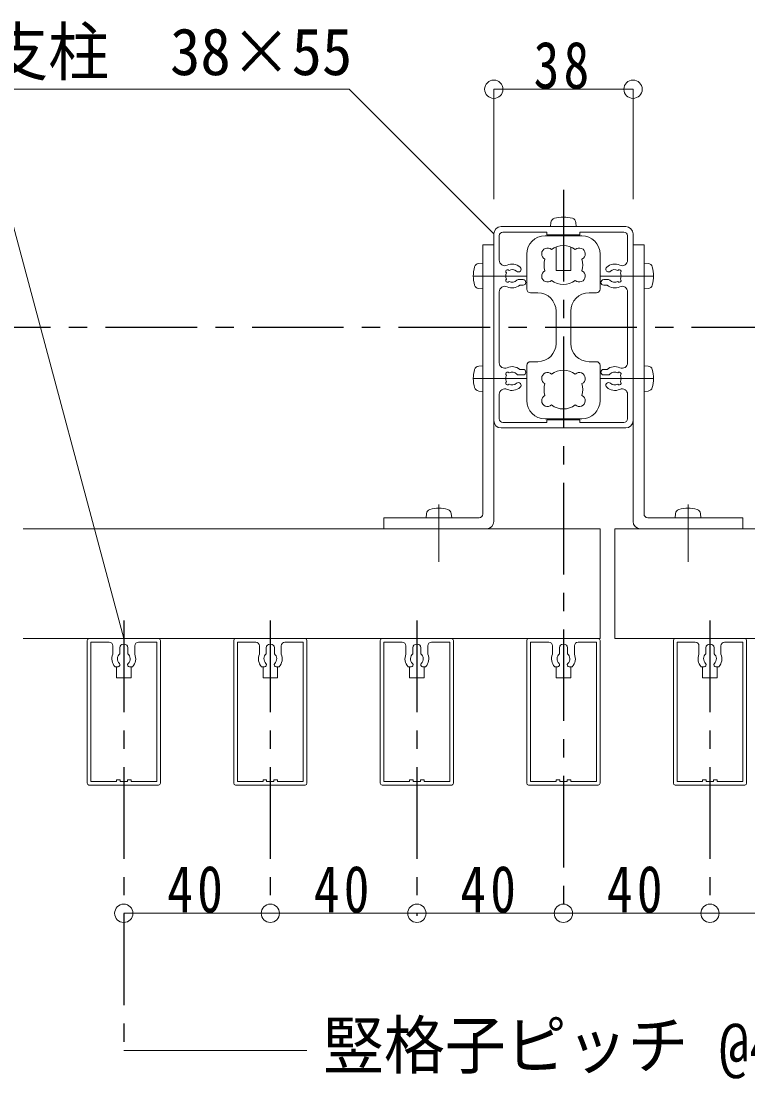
# Model space of a CAD drawing. Units: millimetres at full size, sheet at 1:5. Extents: x -1050 to 1050, y -742 to 742.
# Drawn here: x 400 to 598.4, y -457 to -168.2 of the extents above; entities that cross this region are included whole.
import ezdxf
from ezdxf.enums import TextEntityAlignment as Align

# ---------------------------------------------------------------- set-up
doc = ezdxf.new("R2010")
doc.units = ezdxf.units.MM
doc.header["$LTSCALE"] = 5
doc.linetypes.add('CHAIN1', pattern=[8, 5, -1, 1, -1])
doc.layers.add('0-0_通り芯', color=7, linetype='CHAIN1')
for name, color, linetype, lineweight in [('0-3_寸法', 54, 'Continuous', 20), ('0-4_手摺部材', 92, 'Continuous', 20), ('0-5_手すり子', 12, 'Continuous', 20), ('0-9_文字', 3, 'Continuous', 20), ('0-A_支柱', 6, 'Continuous', 20), ('0-B_足元', 4, 'Continuous', 20)]:
    doc.layers.add(name, color=color, linetype=linetype, lineweight=lineweight)
doc.styles.add('ＭＳ ゴシック', font='')
doc.styles.get('ＭＳ ゴシック').set_extended_font_data('MS Gothic')

# ---------------------------------------------------------------- blocks, each defined once
blk = doc.blocks.new('dimension_origin')
at = {"color": 0, "linetype": 'Continuous', "lineweight": -2}
blk.add_circle((0, 0), 1.25, dxfattribs=at)

msp = doc.modelspace()

# ---------------------------------------------------------------- linework, layer by layer
at = {"layer": '0-0_通り芯'}
for p, q in [((548.02, -214.293), (548.02, -412.521)), ((-216.98, -251.793), (921.446, -251.793)), ((428.02, -331.893), (428.02, -449.293)), ((468.02, -331.893), (468.02, -411.793)), ((508.02, -331.893), (508.02, -412.521)), ((588.02, -331.893), (588.02, -411.793))]:
    msp.add_line(p, q, dxfattribs=at)
at = {"layer": '0-3_寸法'}
for p, q in [((529.02, -216.802), (529.02, -186.793)), ((529.02, -186.793), (567.02, -186.793)), ((567.02, -216.802), (567.02, -186.793)), ((428.02, -411.793), (468.02, -411.793)), ((468.02, -411.793), (508.02, -411.793)), ((508.02, -411.793), (548.02, -411.793)), ((548.02, -411.793), (588.02, -411.793)), ((588.02, -411.793), (628.02, -411.793)), ((428.02, -449.293), (478.02, -449.293))]:
    msp.add_line(p, q, dxfattribs=at)
at = {"layer": '0-4_手摺部材'}
for p, q in [((526.02, -229.293), (529.02, -229.293)), ((526.02, -302.793), (526.02, -229.293)), ((529.02, -229.293), (529.02, -304.793)), ((570.02, -229.293), (567.02, -229.293)), ((567.02, -229.293), (567.02, -304.793)), ((570.02, -302.793), (570.02, -229.293)), ((524.901, -234.391), (526.02, -234.293)), ((526.02, -241.293), (526.02, -234.293)), ((571.139, -234.391), (570.02, -234.293)), ((570.02, -241.293), (570.02, -234.293)), ((524.901, -241.195), (526.02, -241.293)), ((571.139, -241.195), (570.02, -241.293)), ((524.901, -262.391), (526.02, -262.293)), ((526.02, -262.293), (526.02, -269.293)), ((571.139, -262.391), (570.02, -262.293)), ((570.02, -262.293), (570.02, -269.293)), ((524.901, -269.195), (526.02, -269.293)), ((571.139, -269.195), (570.02, -269.293)), ((510.618, -302.674), (510.52, -303.793)), ((517.422, -302.674), (517.52, -303.793)), ((578.618, -302.674), (578.52, -303.793)), ((585.422, -302.674), (585.52, -303.793)), ((499.02, -306.793), (499.02, -303.793)), ((525.02, -303.793), (499.02, -303.793)), ((510.52, -303.793), (517.52, -303.793)), ((571.02, -303.793), (597.02, -303.793)), ((585.52, -303.793), (578.52, -303.793)), ((597.02, -306.793), (597.02, -303.793)), ((400.52, -306.793), (558.02, -306.793)), ((499.02, -306.793), (527.02, -306.793)), ((558.02, -306.793), (558.02, -336.793)), ((562.02, -336.793), (562.02, -306.793)), ((562.02, -306.793), (695.52, -306.793)), ((597.02, -306.793), (569.02, -306.793)), ((558.02, -336.793), (400.52, -336.793)), ((695.52, -336.793), (562.02, -336.793)), ((426.02, -344.493), (426.02, -347.493)), ((430.02, -347.493), (430.02, -344.493)), ((466.02, -344.493), (466.02, -347.493)), ((470.02, -347.493), (470.02, -344.493)), ((506.02, -344.493), (506.02, -347.493)), ((510.02, -347.493), (510.02, -344.493)), ((546.02, -344.493), (546.02, -347.493)), ((550.02, -347.493), (550.02, -344.493)), ((586.02, -344.493), (586.02, -347.493)), ((590.02, -347.493), (590.02, -344.493)), ((426.02, -347.493), (430.02, -347.493)), ((466.02, -347.493), (470.02, -347.493)), ((506.02, -347.493), (510.02, -347.493)), ((546.02, -347.493), (550.02, -347.493)), ((586.02, -347.493), (590.02, -347.493))]:
    msp.add_line(p, q, dxfattribs=at)
at = {"layer": '0-4_手摺部材', "linetype": 'CHAIN1'}
for p, q in [((523.42, -237.793), (538.02, -237.793)), ((572.62, -237.793), (558.02, -237.793)), ((523.42, -265.793), (538.02, -265.793)), ((572.62, -265.793), (558.02, -265.793)), ((514.02, -300.193), (514.02, -315.793)), ((582.02, -300.193), (582.02, -315.793))]:
    msp.add_line(p, q, dxfattribs=at)
at = {"layer": '0-4_手摺部材'}
for centre, radius, start, end in [((532.42, -237.793), 9, 164.11915, 195.88085), ((525.014, -235.686), 1.3, 95, 164.11915), ((571.026, -235.686), 1.3, 15.88085, 85), ((563.62, -237.793), 9, 344.11915, 15.88085), ((525.014, -239.9), 1.3, 195.88085, 265), ((571.026, -239.9), 1.3, 275, 344.11915), ((525.014, -263.686), 1.3, 95, 164.11915), ((571.026, -263.686), 1.3, 15.88085, 85), ((532.42, -265.793), 9, 164.11915, 195.88085), ((563.62, -265.793), 9, 344.11915, 15.88085), ((525.014, -267.9), 1.3, 195.88085, 265), ((571.026, -267.9), 1.3, 275, 344.11915), ((511.913, -302.787), 1.3, 105.88085, 175), ((514.02, -310.193), 9, 74.11915, 105.88085), ((516.127, -302.787), 1.3, 5, 74.11915), ((525.02, -302.793), 1, 270, 0), ((571.02, -302.793), 1, 180, 270), ((579.913, -302.787), 1.3, 105.88085, 175), ((582.02, -310.193), 9, 74.11915, 105.88085), ((584.127, -302.787), 1.3, 5, 74.11915), ((527.02, -304.793), 2, 270, 0), ((569.02, -304.793), 2, 180, 270)]:
    msp.add_arc(centre, radius, start, end, dxfattribs=at)
at = {"layer": '0-5_手すり子'}
for p, q in [((418.02, -337.293), (418.02, -376.293)), ((437.52, -336.793), (418.52, -336.793)), ((424.02, -337.793), (419.02, -337.793)), ((437.02, -337.793), (432.02, -337.793)), ((437.02, -375.793), (437.02, -337.793)), ((438.02, -376.293), (438.02, -337.293)), ((458.02, -337.293), (458.02, -376.293)), ((477.52, -336.793), (458.52, -336.793)), ((464.02, -337.793), (459.02, -337.793)), ((477.02, -337.793), (472.02, -337.793)), ((477.02, -375.793), (477.02, -337.793)), ((478.02, -376.293), (478.02, -337.293)), ((498.02, -337.293), (498.02, -376.293)), ((517.52, -336.793), (498.52, -336.793)), ((504.02, -337.793), (499.02, -337.793)), ((517.02, -337.793), (512.02, -337.793)), ((517.02, -375.793), (517.02, -337.793)), ((518.02, -376.293), (518.02, -337.293)), ((538.02, -337.293), (538.02, -376.293)), ((557.52, -336.793), (538.52, -336.793)), ((544.02, -337.793), (539.02, -337.793)), ((557.02, -337.793), (552.02, -337.793)), ((557.02, -375.793), (557.02, -337.793)), ((558.02, -376.293), (558.02, -337.293)), ((578.02, -337.293), (578.02, -376.293)), ((597.52, -336.793), (578.52, -336.793)), ((584.02, -337.793), (579.02, -337.793)), ((597.02, -337.793), (592.02, -337.793)), ((597.02, -375.793), (597.02, -337.793)), ((598.02, -376.293), (598.02, -337.293)), ((425.02, -341.043), (425.02, -338.793)), ((426.92, -340.932), (426.92, -339.293)), ((427.92, -338.293), (428.12, -338.293)), ((429.12, -339.293), (429.12, -340.932)), ((431.02, -341.043), (431.02, -338.793)), ((465.02, -341.043), (465.02, -338.793)), ((466.92, -340.932), (466.92, -339.293)), ((467.92, -338.293), (468.12, -338.293)), ((469.12, -339.293), (469.12, -340.932)), ((471.02, -341.043), (471.02, -338.793)), ((505.02, -341.043), (505.02, -338.793)), ((506.92, -340.932), (506.92, -339.293)), ((507.92, -338.293), (508.12, -338.293)), ((509.12, -339.293), (509.12, -340.932)), ((511.02, -341.043), (511.02, -338.793)), ((545.02, -341.043), (545.02, -338.793)), ((546.92, -340.932), (546.92, -339.293)), ((547.92, -338.293), (548.12, -338.293)), ((549.12, -339.293), (549.12, -340.932)), ((551.02, -341.043), (551.02, -338.793)), ((585.02, -341.043), (585.02, -338.793)), ((586.92, -340.932), (586.92, -339.293)), ((587.92, -338.293), (588.12, -338.293)), ((589.12, -339.293), (589.12, -340.932)), ((591.02, -341.043), (591.02, -338.793)), ((425.628, -344.493), (426.461, -344.493)), ((426.923, -344.193), (426.894, -344.243)), ((429.117, -344.193), (429.146, -344.243)), ((429.579, -344.493), (430.412, -344.493)), ((465.628, -344.493), (466.461, -344.493)), ((466.923, -344.193), (466.894, -344.243)), ((469.117, -344.193), (469.146, -344.243)), ((469.579, -344.493), (470.412, -344.493)), ((505.628, -344.493), (506.461, -344.493)), ((506.923, -344.193), (506.894, -344.243)), ((509.117, -344.193), (509.146, -344.243)), ((509.579, -344.493), (510.412, -344.493)), ((545.628, -344.493), (546.461, -344.493)), ((546.923, -344.193), (546.894, -344.243)), ((549.117, -344.193), (549.146, -344.243)), ((549.579, -344.493), (550.412, -344.493)), ((585.628, -344.493), (586.461, -344.493)), ((586.923, -344.193), (586.894, -344.243)), ((589.117, -344.193), (589.146, -344.243)), ((589.579, -344.493), (590.412, -344.493)), ((418.52, -376.793), (437.52, -376.793)), ((427.02, -375.793), (429.02, -375.793)), ((430.02, -375.793), (437.02, -375.793)), ((458.52, -376.793), (477.52, -376.793)), ((467.02, -375.793), (469.02, -375.793)), ((470.02, -375.793), (477.02, -375.793)), ((498.52, -376.793), (517.52, -376.793)), ((507.02, -375.793), (509.02, -375.793)), ((510.02, -375.793), (517.02, -375.793)), ((538.52, -376.793), (557.52, -376.793)), ((547.02, -375.793), (549.02, -375.793)), ((550.02, -375.793), (557.02, -375.793)), ((578.52, -376.793), (597.52, -376.793)), ((587.02, -375.793), (589.02, -375.793)), ((590.02, -375.793), (597.02, -375.793))]:
    msp.add_line(p, q, dxfattribs=at)
for points in [[(419.02, -337.793), (419.02, -375.793), (426.02, -375.793)], [(459.02, -337.793), (459.02, -375.793), (466.02, -375.793)], [(499.02, -337.793), (499.02, -375.793), (506.02, -375.793)], [(539.02, -337.793), (539.02, -375.793), (546.02, -375.793)], [(579.02, -337.793), (579.02, -375.793), (586.02, -375.793)], [(426.02, -375.793), (426.02, -375.393), (427.02, -375.393), (427.02, -375.793)], [(430.02, -375.793), (430.02, -375.393), (429.02, -375.393), (429.02, -375.793)], [(466.02, -375.793), (466.02, -375.393), (467.02, -375.393), (467.02, -375.793)], [(470.02, -375.793), (470.02, -375.393), (469.02, -375.393), (469.02, -375.793)], [(506.02, -375.793), (506.02, -375.393), (507.02, -375.393), (507.02, -375.793)], [(510.02, -375.793), (510.02, -375.393), (509.02, -375.393), (509.02, -375.793)], [(546.02, -375.793), (546.02, -375.393), (547.02, -375.393), (547.02, -375.793)], [(550.02, -375.793), (550.02, -375.393), (549.02, -375.393), (549.02, -375.793)], [(586.02, -375.793), (586.02, -375.393), (587.02, -375.393), (587.02, -375.793)], [(590.02, -375.793), (590.02, -375.393), (589.02, -375.393), (589.02, -375.793)]]:
    msp.add_lwpolyline(points, dxfattribs=at)
for centre, radius, start, end in [((418.52, -337.293), 0.5, 90, 180), ((424.02, -338.793), 1, 0, 90), ((432.02, -338.793), 1, 90, 180), ((437.52, -337.293), 0.5, 0, 90), ((458.52, -337.293), 0.5, 90, 180), ((464.02, -338.793), 1, 0, 90), ((472.02, -338.793), 1, 90, 180), ((477.52, -337.293), 0.5, 0, 90), ((498.52, -337.293), 0.5, 90, 180), ((504.02, -338.793), 1, 0, 90), ((512.02, -338.793), 1, 90, 180), ((517.52, -337.293), 0.5, 0, 90), ((538.52, -337.293), 0.5, 90, 180), ((544.02, -338.793), 1, 0, 90), ((552.02, -338.793), 1, 90, 180), ((557.52, -337.293), 0.5, 0, 90), ((578.52, -337.293), 0.5, 90, 180), ((584.02, -338.793), 1, 0, 90), ((592.02, -338.793), 1, 90, 180), ((597.52, -337.293), 0.5, 0, 90), ((427.92, -339.293), 1, 90, 180), ((428.12, -339.293), 1, 0, 90), ((467.92, -339.293), 1, 90, 180), ((468.12, -339.293), 1, 0, 90), ((507.92, -339.293), 1, 90, 180), ((508.12, -339.293), 1, 0, 90), ((547.92, -339.293), 1, 90, 180), ((548.12, -339.293), 1, 0, 90), ((587.92, -339.293), 1, 90, 180), ((588.12, -339.293), 1, 0, 90), ((428.02, -342.293), 3.25, 157.38014, 222.60367), ((428.02, -342.293), 1.75, 128.9448, 227.16041), ((426.49, -343.943), 0.5, 330, 47.16041), ((429.55, -343.943), 0.5, 132.83959, 210), ((428.02, -342.293), 1.75, 312.83959, 51.0552), ((428.02, -342.293), 3.25, 317.39633, 22.61986), ((468.02, -342.293), 3.25, 157.38014, 222.60367), ((468.02, -342.293), 1.75, 128.9448, 227.16041), ((466.49, -343.943), 0.5, 330, 47.16041), ((469.55, -343.943), 0.5, 132.83959, 210), ((468.02, -342.293), 1.75, 312.83959, 51.0552), ((468.02, -342.293), 3.25, 317.39633, 22.61986), ((508.02, -342.293), 3.25, 157.38014, 222.60367), ((508.02, -342.293), 1.75, 128.9448, 227.16041), ((506.49, -343.943), 0.5, 330, 47.16041), ((509.55, -343.943), 0.5, 132.83959, 210), ((508.02, -342.293), 1.75, 312.83959, 51.0552), ((508.02, -342.293), 3.25, 317.39633, 22.61986), ((548.02, -342.293), 3.25, 157.38014, 222.60367), ((548.02, -342.293), 1.75, 128.9448, 227.16041), ((546.49, -343.943), 0.5, 330, 47.16041), ((549.55, -343.943), 0.5, 132.83959, 210), ((548.02, -342.293), 1.75, 312.83959, 51.0552), ((548.02, -342.293), 3.25, 317.39633, 22.61986), ((588.02, -342.293), 3.25, 157.38014, 222.60367), ((588.02, -342.293), 1.75, 128.9448, 227.16041), ((586.49, -343.943), 0.5, 330, 47.16041), ((589.55, -343.943), 0.5, 132.83959, 210), ((588.02, -342.293), 1.75, 312.83959, 51.0552), ((588.02, -342.293), 3.25, 317.39633, 22.61986), ((426.461, -343.993), 0.5, 270, 330), ((429.579, -343.993), 0.5, 210, 270), ((466.461, -343.993), 0.5, 270, 330), ((469.579, -343.993), 0.5, 210, 270), ((506.461, -343.993), 0.5, 270, 330), ((509.579, -343.993), 0.5, 210, 270), ((546.461, -343.993), 0.5, 270, 330), ((549.579, -343.993), 0.5, 210, 270), ((586.461, -343.993), 0.5, 270, 330), ((589.579, -343.993), 0.5, 210, 270), ((418.52, -376.293), 0.5, 180, 270), ((437.52, -376.293), 0.5, 270, 360), ((458.52, -376.293), 0.5, 180, 270), ((477.52, -376.293), 0.5, 270, 360), ((498.52, -376.293), 0.5, 180, 270), ((517.52, -376.293), 0.5, 270, 360), ((538.52, -376.293), 0.5, 180, 270), ((557.52, -376.293), 0.5, 270, 360), ((578.52, -376.293), 0.5, 180, 270), ((597.52, -376.293), 0.5, 270, 360)]:
    msp.add_arc(centre, radius, start, end, dxfattribs=at)
at = {"layer": '0-9_文字'}
for points in [[(529.02, -226.293), (489.52, -186.793), (390.77, -186.793)], [(428.02, -336.793), (397.876, -224.293), (350.376, -224.293)]]:
    msp.add_lwpolyline(points, dxfattribs=at)
at = {"layer": '0-A_支柱'}
for p, q in [((548.02, -224.293), (531.02, -224.293)), ((544.618, -223.174), (544.52, -224.293)), ((548.02, -224.293), (565.02, -224.293)), ((551.422, -223.174), (551.52, -224.293)), ((529.02, -251.793), (529.02, -226.293)), ((530.52, -233.485), (530.52, -226.793)), ((543.52, -225.793), (531.52, -225.793)), ((543.52, -226.543), (543.52, -225.793)), ((548.02, -226.543), (543.52, -226.543)), ((546.02, -226.543), (546.02, -226.793)), ((548.02, -226.543), (552.52, -226.543)), ((550.02, -226.793), (550.02, -226.543)), ((552.52, -226.543), (552.52, -225.793)), ((552.52, -225.793), (564.52, -225.793)), ((565.52, -233.485), (565.52, -226.793)), ((567.02, -251.793), (567.02, -226.293)), ((535.697, -238.793), (537.02, -238.793)), ((560.343, -238.793), (559.02, -238.793)), ((530.52, -251.793), (530.52, -242.101)), ((536.097, -240.293), (537.02, -240.293)), ((559.943, -240.293), (559.02, -240.293)), ((565.52, -251.793), (565.52, -242.101)), ((529.02, -251.793), (529.02, -277.293)), ((530.52, -251.793), (530.52, -261.485)), ((565.52, -251.793), (565.52, -261.485)), ((567.02, -251.793), (567.02, -277.293)), ((535.697, -264.793), (537.02, -264.793)), ((536.097, -263.293), (537.02, -263.293)), ((559.943, -263.293), (559.02, -263.293)), ((560.343, -264.793), (559.02, -264.793)), ((530.52, -270.101), (530.52, -276.793)), ((565.52, -270.101), (565.52, -276.793)), ((543.52, -277.043), (543.52, -277.793)), ((548.02, -277.043), (543.52, -277.043)), ((548.02, -277.043), (552.52, -277.043)), ((552.52, -277.043), (552.52, -277.793)), ((548.02, -279.293), (531.02, -279.293)), ((543.52, -277.793), (531.52, -277.793)), ((548.02, -279.293), (565.02, -279.293)), ((552.52, -277.793), (564.52, -277.793))]:
    msp.add_line(p, q, dxfattribs=at)
msp.add_lwpolyline([(546.02, -229.885), (546.02, -236.293), (550.02, -236.293), (550.02, -229.885)], dxfattribs=at)
for centre, radius, start, end in [((545.913, -223.287), 1.3, 105.88085, 175), ((548.02, -230.693), 9, 74.11915, 105.88085), ((550.127, -223.287), 1.3, 5, 74.11915), ((531.02, -226.293), 2, 90, 180), ((565.02, -226.293), 2, 0, 90), ((531.52, -226.793), 1, 90, 180), ((564.52, -226.793), 1, 0, 90), ((532.02, -233.485), 1.5, 180, 294.90105), ((564.02, -233.485), 1.5, 245.09895, 360), ((532.783, -236.555), 0.5, 36.78678, 233.2132), ((534.02, -237.793), 3.25, 47.45759, 114.90105), ((534.02, -237.793), 1.75, 47.45759, 118.57357), ((535.71, -235.951), 0.75, 227.45759, 47.45759), ((560.33, -235.951), 0.75, 132.54241, 312.54241), ((562.02, -237.793), 3.25, 65.09895, 132.54241), ((562.02, -237.793), 1.75, 61.42643, 132.54241), ((563.257, -236.555), 0.5, 306.7868, 143.21322), ((534.02, -237.793), 1.75, 151.42641, 208.57359), ((532.783, -239.03), 0.5, 126.7868, 323.21322), ((534.02, -237.793), 1.75, 241.42643, 318.18969), ((535.697, -239.293), 0.5, 90, 138.18969), ((537.02, -239.543), 0.75, 270, 90), ((559.02, -239.543), 0.75, 90, 270), ((560.343, -239.293), 0.5, 41.81031, 90), ((562.02, -237.793), 1.75, 221.81031, 298.57357), ((563.257, -239.03), 0.5, 216.78678, 53.2132), ((562.02, -237.793), 1.75, 331.42641, 28.57359), ((532.02, -242.101), 1.5, 65.09895, 180), ((534.02, -237.793), 3.25, 245.09895, 309.71514), ((562.02, -237.793), 3.25, 230.28486, 294.90105), ((564.02, -242.101), 1.5, 0, 114.90105), ((532.02, -261.485), 1.5, 180, 294.90105), ((534.02, -265.793), 3.25, 50.28486, 114.90105), ((562.02, -265.793), 3.25, 65.09895, 129.71514), ((564.02, -261.485), 1.5, 245.09895, 360), ((534.02, -265.793), 1.75, 151.42641, 208.57359), ((532.783, -264.555), 0.5, 36.78678, 233.2132), ((534.02, -265.793), 1.75, 41.81031, 118.57357), ((535.697, -264.293), 0.5, 221.81031, 270), ((537.02, -264.043), 0.75, 270, 90), ((559.02, -264.043), 0.75, 90, 270), ((560.343, -264.293), 0.5, 270, 318.18969), ((562.02, -265.793), 1.75, 61.42643, 138.18969), ((563.257, -264.555), 0.5, 306.7868, 143.21322), ((562.02, -265.793), 1.75, 331.42641, 28.57359), ((532.783, -267.03), 0.5, 126.7868, 323.21322), ((534.02, -265.793), 3.25, 245.09895, 312.54241), ((534.02, -265.793), 1.75, 241.42643, 312.54241), ((535.71, -267.635), 0.75, 312.54241, 132.54241), ((560.33, -267.635), 0.75, 47.45759, 227.45759), ((562.02, -265.793), 3.25, 227.45759, 294.90105), ((562.02, -265.793), 1.75, 227.45759, 298.57357), ((563.257, -267.03), 0.5, 216.78678, 53.2132), ((532.02, -270.101), 1.5, 65.09895, 180), ((564.02, -270.101), 1.5, 0, 114.90105), ((531.52, -276.793), 1, 180, 270), ((564.52, -276.793), 1, 270, 360), ((531.02, -277.293), 2, 180, 270), ((565.02, -277.293), 2, 270, 360)]:
    msp.add_arc(centre, radius, start, end, dxfattribs=at)
at = {"layer": '0-B_足元'}
for p, q in [((543.02, -226.793), (553.02, -226.793)), ((538.02, -241.393), (538.02, -231.793)), ((558.02, -241.393), (558.02, -231.793)), ((541.02, -242.393), (539.02, -242.393)), ((555.02, -242.393), (557.02, -242.393)), ((546.02, -247.393), (546.02, -256.193)), ((550.02, -247.393), (550.02, -256.193)), ((538.02, -262.193), (538.02, -271.793)), ((541.02, -261.193), (539.02, -261.193)), ((555.02, -261.193), (557.02, -261.193)), ((558.02, -262.193), (558.02, -271.793)), ((543.02, -276.793), (553.02, -276.793))]:
    msp.add_line(p, q, dxfattribs=at)
for centre, radius, start, end in [((543.02, -231.793), 5, 90, 180), ((553.02, -231.793), 5, 0, 90), ((543.679, -231.753), 1.6, 46.3184, 243.6816), ((548.02, -234.793), 5.3, 52.3632, 127.6368), ((552.362, -231.753), 1.6, 296.3184, 133.6816), ((548.02, -234.793), 5.3, 162.3632, 197.6368), ((548.02, -234.793), 5.3, 342.3632, 17.6368), ((543.679, -237.833), 1.6, 116.3184, 313.6816), ((552.362, -237.833), 1.6, 226.3184, 63.6816), ((548.02, -234.793), 5.3, 232.36321, 307.63679), ((539.02, -241.393), 1, 180, 270), ((541.02, -247.393), 5, 0, 90), ((555.02, -247.393), 5, 90, 180), ((557.02, -241.393), 1, 270, 360), ((541.02, -256.193), 5, 270, 360), ((555.02, -256.193), 5, 180, 270), ((539.02, -262.193), 1, 90, 180), ((557.02, -262.193), 1, 0, 90), ((543.679, -265.753), 1.6, 46.3184, 243.6816), ((548.02, -268.793), 5.3, 52.36321, 127.63679), ((552.362, -265.753), 1.6, 296.3184, 133.6816), ((548.02, -268.793), 5.3, 162.3632, 197.6368), ((548.02, -268.793), 5.3, 342.3632, 17.6368), ((543.679, -271.833), 1.6, 116.3184, 313.6816), ((552.362, -271.833), 1.6, 226.3184, 63.6816), ((543.02, -271.793), 5, 180, 270), ((548.02, -268.793), 5.3, 232.3632, 307.6368), ((553.02, -271.793), 5, 270, 360)]:
    msp.add_arc(centre, radius, start, end, dxfattribs=at)

# ---------------------------------------------------------------- block references
at = {"layer": '0-3_寸法', "xscale": 2, "yscale": 2, "rotation": 180}
for p in [(529.02, -186.793), (428.02, -411.793), (468.02, -411.793), (508.02, -411.793), (548.02, -411.793), (588.02, -411.793)]:
    msp.add_blockref('dimension_origin', p, dxfattribs=at)
at = {"layer": '0-3_寸法', "xscale": 2, "yscale": 2}
for p in [(567.02, -186.793), (468.02, -411.793), (508.02, -411.793), (548.02, -411.793), (588.02, -411.793)]:
    msp.add_blockref('dimension_origin', p, dxfattribs=at)

# ---------------------------------------------------------------- texts
at = {"layer": '0-3_寸法', "char_height": 12.83, "attachment_point": 7, "style": 'ＭＳ ゴシック'}
for s, insert in [('\\T1.17;\\W0.8;38', (539.895, -186.793)), ('\\T1.17;\\W0.8;40', (439.895, -411.793)), ('\\T1.17;\\W0.8;40', (479.895, -411.793)), ('\\T1.17;\\W0.8;40', (519.895, -411.793)), ('\\T1.17;\\W0.8;40', (559.895, -411.793))]:
    msp.add_mtext(s, dxfattribs=dict(at, insert=insert))
at = {"layer": '0-9_文字', "style": 'ＭＳ ゴシック', "width": 0.95}
for s, p in [('支柱\u300038×55', (390.77, -186.793)), ('竪格子ピッチ @40', (482.395, -458.043))]:
    msp.add_text(s, height=12.83, dxfattribs=at).set_placement(p, align=Align.BOTTOM_LEFT)

doc.saveas('drawing.dxf')
